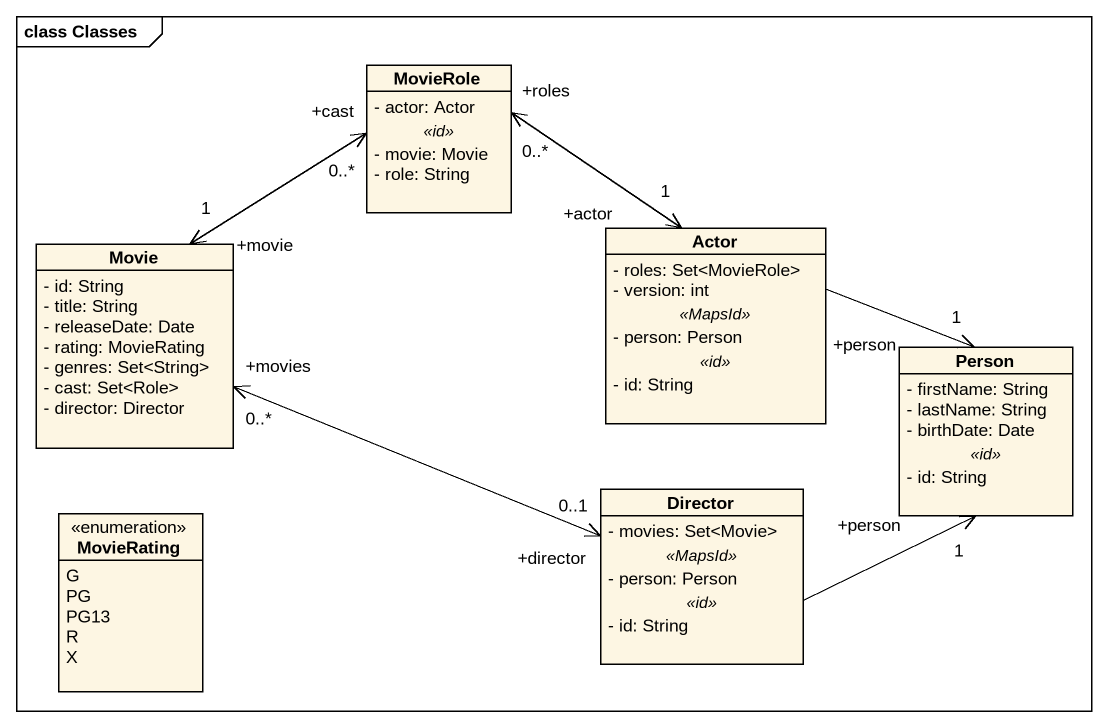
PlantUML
@startuml
mainframe class Classes
hide circle
hide empty members
skinparam classAttributeIconSize 0
class MovieRole {
  - actor: Actor
  .. <<id>> ..
  - movie: Movie
  - role: String
}
class Movie {
  - id: String
  - title: String
  - releaseDate: Date
  - rating: MovieRating
  - genres: Set<String>
  - cast: Set<Role>
  - director: Director
}
class "Actor" as Actor_ {
  - roles: Set<MovieRole>
  - version: int
  .. <<MapsId>> ..
  - person: Person
  .. <<id>> ..
  - id: String
}
class "Person" as Person_ {
  - firstName: String
  - lastName: String
  - birthDate: Date
  .. <<id>> ..
  - id: String
}
class Director {
  - movies: Set<Movie>
  .. <<MapsId>> ..
  - person: Person
  .. <<id>> ..
  - id: String
}
enum MovieRating {
  G
  PG
  PG13
  R
  X
}
MovieRole "+cast\n0..*" <--> "+movie\n1" Movie
MovieRole "+roles\n0..*" <--> "+actor\n1" Actor_
Movie "+movies\n0..*" <-right-> "+director\n0..1" Director
Actor_ -right-> "+person\n1" Person_
Director -right-> "+person\n1" Person_
@enduml
